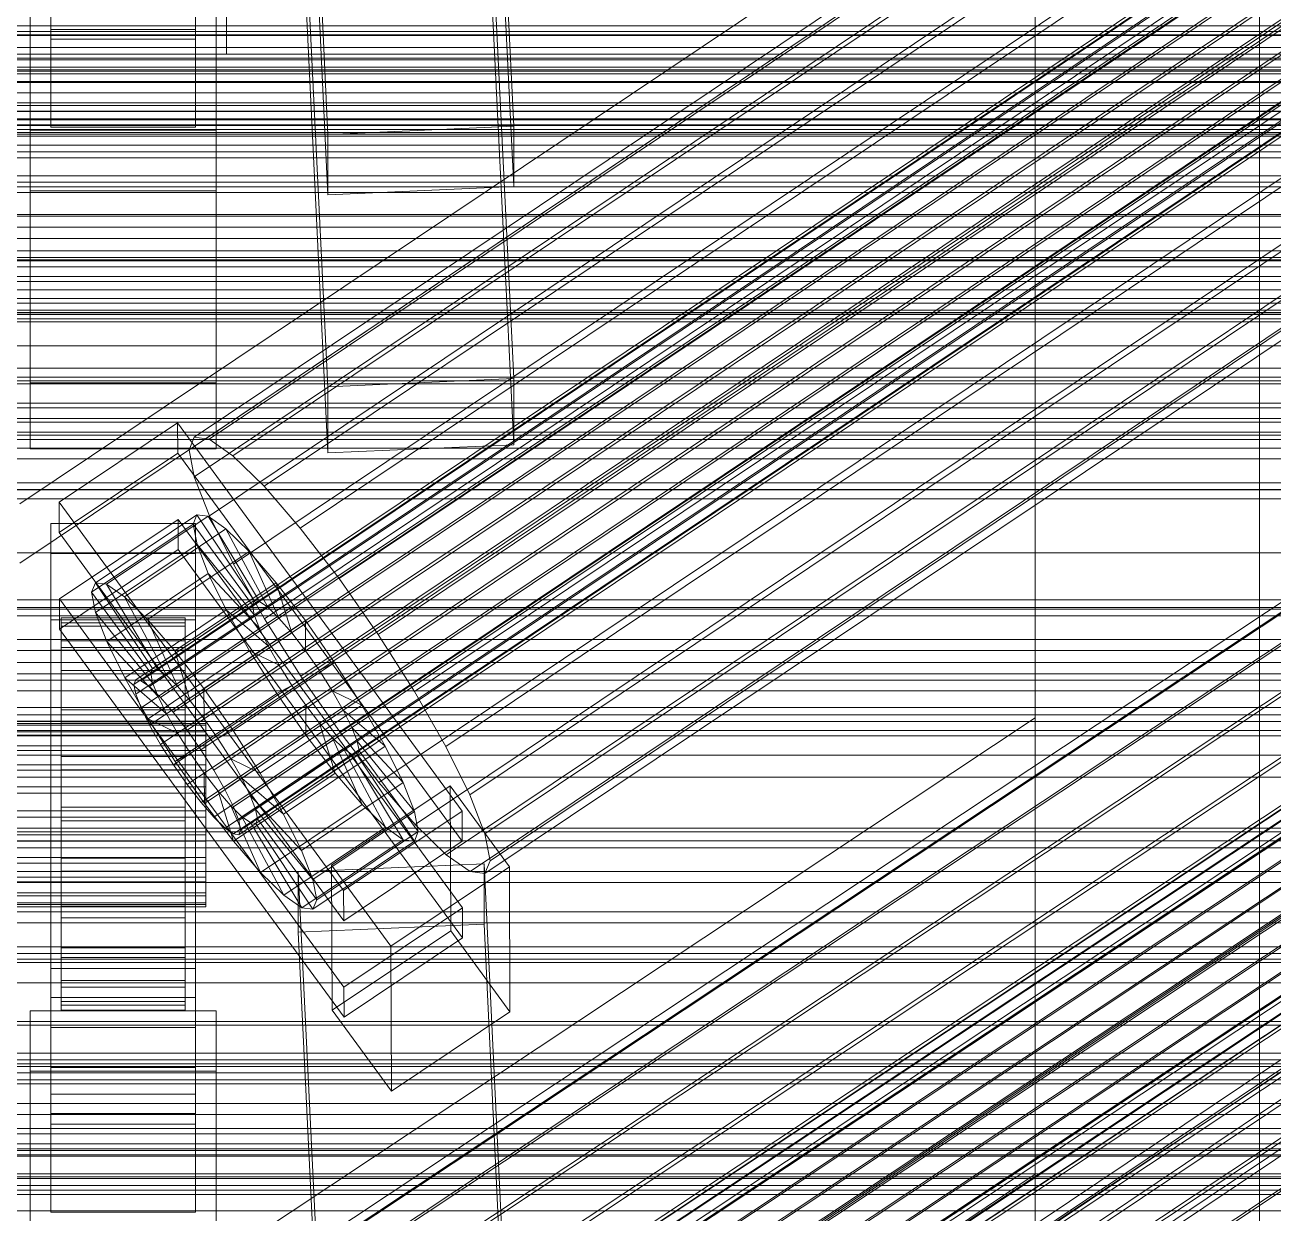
# Model space of a CAD drawing. Header units: millimetres. Extents: x -1970 to 59977, y -50268 to 6837.
# Drawn here: x 130.5 to 251.3, y -33162.2 to -33047.2 of the extents above; entities that cross this region are included whole.
import ezdxf

# ---------------------------------------------------------------- set-up
doc = ezdxf.new("R2010")
doc.units = ezdxf.units.MM
for name, color, linetype, lineweight in [('frontal_adapter-mix', 7, 'Continuous', 0), ('frontal_C01', 7, 'Continuous', 0), ('frontal_C02', 7, 'Continuous', 0), ('frontal_C03', 7, 'Continuous', 0), ('frontal_C03-dry', 7, 'Continuous', 0), ('frontal_mezcladora', 7, 'Continuous', 0), ('frontal_secador', 7, 'Continuous', 0)]:
    doc.layers.add(name, color=color, linetype=linetype, lineweight=lineweight)

msp = doc.modelspace()

# ---------------------------------------------------------------- linework, layer by layer
at = {"layer": 'frontal_adapter-mix'}
for p, q in [((150, -33000), (150, -33050)), ((150, -33050), (-150, -33050))]:
    msp.add_line(p, q, dxfattribs=at)
at = {"layer": 'frontal_C01'}
for p, q in [((250, -35735.764), (250, -32680.37)), ((250, -32685.104), (250, -35740.498)), ((228.298, -33114.26), (228.298, -32923.125)), ((228.298, -32928.813), (228.298, -33119.948)), ((133, -33003.054), (133, -33048.527)), ((147, -33048.527), (147, -33003.054)), ((174.943, -33022.59), (177.811, -33081.409)), ((159.83, -33082.196), (156.962, -33023.377)), ((177.811, -33087.814), (174.943, -33028.994)), ((159.83, -33088.6), (156.962, -33029.781)), ((133, -33047.593), (133, -33032.224)), ((147, -33032.224), (147, -33047.593)), ((131, -33081.801), (131, -33036.707)), ((149, -33036.707), (149, -33081.801)), ((133, -33041.698), (133, -33057.066)), ((147, -33057.066), (147, -33041.698)), ((131, -33088.204), (131, -33043.11)), ((149, -33088.204), (149, -33043.11)), ((133, -33045.325), (133, -33048.527)), ((147, -33048.527), (147, -33045.325)), ((-440, -33048.181), (440, -33048.181)), ((147, -33047.593), (133, -33047.593)), ((133, -33047.593), (133, -33057.066)), ((133, -33048.527), (147, -33048.527)), ((147, -33057.066), (147, -33047.593)), ((-440, -33049.335), (440, -33049.335)), ((-440, -33050.526), (440, -33050.526)), ((-311.15, -33050.386), (311.15, -33050.386)), ((146.872, -33172.901), (331.181, -33050.569)), ((148.32, -33172.908), (332.629, -33050.577)), ((-440, -33051.64), (440, -33051.64)), ((146.383, -33174.334), (330.692, -33052.003)), ((150.629, -33174.355), (334.938, -33052.024)), ((-440, -33052.75), (440, -33052.75)), ((-440, -33053.748), (440, -33053.748)), ((-311.15, -33053.747), (311.15, -33053.747)), ((141.218, -33196.336), (355.017, -33054.432)), ((141.731, -33196.339), (355.53, -33054.434)), ((-440, -33054.701), (440, -33054.701)), ((-440, -33055.517), (440, -33055.517)), ((141.045, -33196.844), (354.844, -33054.94)), ((142.549, -33196.851), (356.348, -33054.947)), ((146.887, -33177.11), (331.197, -33054.779)), ((153.641, -33177.144), (337.95, -33054.813)), ((-440, -33056.248), (440, -33056.248)), ((-440, -33056.825), (440, -33056.825)), ((-311.15, -33056.891), (311.15, -33056.891)), ((141.224, -33197.828), (355.022, -33055.923)), ((143.617, -33197.84), (357.415, -33055.935)), ((-440, -33057.284), (440, -33057.284)), ((-440, -33057.583), (440, -33057.583)), ((-440, -33057.74), (440, -33057.74)), ((133, -33057.066), (147, -33057.066)), ((141.742, -33199.22), (355.541, -33057.316)), ((144.861, -33199.236), (358.659, -33057.331)), ((142.565, -33200.927), (356.363, -33059.022)), ((359.995, -33059.04), (146.196, -33200.945)), ((148.35, -33181.04), (332.659, -33058.709)), ((157.152, -33181.084), (341.461, -33058.753)), ((-311.15, -33060.023), (311.15, -33060.023)), ((143.635, -33202.831), (357.434, -33060.926)), ((147.533, -33202.85), (361.332, -33060.946)), ((450, -33062.374), (-450, -33062.374)), ((-311.15, -33062.841), (311.15, -33062.841)), ((144.881, -33204.802), (358.68, -33062.898)), ((148.779, -33204.822), (362.578, -33062.917)), ((150.672, -33185.856), (334.981, -33063.525)), ((345.231, -33063.576), (160.922, -33185.907)), ((146.218, -33206.708), (360.017, -33064.803)), ((149.85, -33206.726), (363.648, -33064.821)), ((-311.15, -33065.531), (311.15, -33065.531)), ((147.554, -33208.417), (361.352, -33066.512)), ((150.672, -33208.432), (364.471, -33066.528)), ((-311.15, -33067.832), (311.15, -33067.832)), ((148.798, -33209.813), (362.596, -33067.908)), ((149.865, -33210.801), (363.664, -33068.897)), ((151.191, -33209.825), (364.989, -33067.92)), ((151.369, -33210.809), (365.168, -33068.904)), ((153.694, -33191.23), (338.003, -33068.898)), ((164.693, -33191.285), (349.002, -33068.953)), ((-311.15, -33069.896), (311.15, -33069.896)), ((150.683, -33211.314), (364.482, -33069.409)), ((151.196, -33211.316), (364.995, -33069.412)), ((-311.15, -33071.524), (311.15, -33071.524)), ((-311.15, -33072.821), (311.15, -33072.821)), ((-311.15, -33073.663), (311.15, -33073.663)), ((-311.15, -33074.106), (311.15, -33074.106)), ((157.211, -33196.795), (341.52, -33074.463)), ((168.21, -33196.85), (352.519, -33074.518)), ((-450, -33075.181), (450, -33075.181)), ((-425, -33075.923), (425, -33075.923)), ((160.982, -33202.172), (345.291, -33079.841)), ((171.232, -33202.223), (355.541, -33079.892)), ((149, -33081.801), (131, -33081.801)), ((131, -33081.801), (131, -33088.204)), ((149, -33088.204), (149, -33081.801)), ((177.811, -33081.409), (159.83, -33082.196)), ((159.83, -33082.196), (159.83, -33088.6)), ((177.811, -33087.814), (177.811, -33081.409)), ((164.752, -33206.995), (349.061, -33084.664)), ((173.554, -33207.039), (357.863, -33084.708)), ((425, -33087.291), (-425, -33087.291)), ((131, -33088.204), (149, -33088.204)), ((159.83, -33088.6), (177.811, -33087.814)), ((168.263, -33210.935), (352.572, -33088.604)), ((175.016, -33210.969), (359.326, -33088.638)), ((171.275, -33213.724), (355.584, -33091.393)), ((425, -33092.188), (-425, -33092.188)), ((-425, -33103.556), (425, -33103.556)), ((228.298, -33114.26), (130, -33179.504)), ((228.298, -33426.447), (228.298, -33114.26)), ((228.298, -33114.26), (228.298, -33119.948)), ((130, -33185.191), (228.298, -33119.948)), ((228.298, -33119.948), (228.298, -33432.135))]:
    msp.add_line(p, q, dxfattribs=at)
at = {"layer": 'frontal_C02'}
for p, q in [((146.872, -33087.061), (331.181, -32963.577)), ((148.32, -33087.258), (332.629, -32963.774)), ((146.383, -33088.305), (330.692, -32964.821)), ((150.629, -33088.882), (334.938, -32965.398)), ((141.218, -33110.587), (355.017, -32967.346)), ((141.731, -33110.657), (355.53, -32967.415)), ((146.887, -33090.904), (331.197, -32967.42)), ((141.045, -33111.028), (354.844, -32967.786)), ((141.224, -33111.949), (355.022, -32968.707)), ((142.549, -33111.232), (356.348, -32967.991)), ((153.641, -33091.822), (337.95, -32968.338)), ((143.617, -33112.274), (357.415, -32969.033)), ((141.742, -33113.287), (355.541, -32970.046)), ((144.861, -33113.711), (358.659, -32970.47)), ((148.35, -33094.682), (332.659, -32971.198)), ((142.565, -33114.952), (356.363, -32971.711)), ((359.995, -32972.204), (146.196, -33115.446)), ((157.152, -33095.878), (341.461, -32972.394)), ((143.635, -33116.83), (357.434, -32973.589)), ((147.533, -33117.36), (361.332, -32974.118)), ((144.881, -33118.793), (358.68, -32975.551)), ((150.672, -33099.38), (334.981, -32975.896)), ((148.779, -33119.323), (362.578, -32976.081)), ((250, -35767.535), (250, -32976.99)), ((146.218, -33120.707), (360.017, -32977.465)), ((149.85, -33121.2), (363.648, -32977.959)), ((345.231, -32977.29), (160.922, -33100.774)), ((147.554, -33122.441), (361.352, -32979.2)), ((150.672, -33122.865), (364.471, -32979.624)), ((148.798, -33123.879), (362.596, -32980.637)), ((149.865, -33124.92), (363.664, -32981.679)), ((151.191, -33124.204), (364.989, -32980.963)), ((151.369, -33125.125), (365.168, -32981.884)), ((153.694, -33104.68), (338.003, -32981.196)), ((250, -32981.769), (250, -35772.314)), ((150.683, -33125.496), (364.482, -32982.254)), ((151.196, -33125.566), (364.995, -32982.324)), ((164.693, -33106.176), (349.002, -32982.692)), ((157.211, -33110.219), (341.52, -32986.736)), ((168.21, -33111.715), (352.519, -32988.231)), ((160.982, -33115.621), (345.291, -32992.137)), ((171.232, -33117.015), (355.541, -32993.531)), ((164.752, -33120.517), (349.061, -32997.033)), ((174.943, -32997.593), (177.811, -33056.97)), ((159.83, -33057.765), (156.962, -32998.388)), ((173.554, -33121.714), (357.863, -32998.23)), ((168.263, -33124.573), (352.572, -33001.089)), ((175.016, -33125.491), (359.326, -33002.007)), ((177.811, -33062.817), (174.943, -33003.44)), ((159.83, -33063.611), (156.962, -33004.234)), ((171.275, -33127.513), (355.584, -33004.029)), ((175.521, -33128.09), (359.83, -33004.607)), ((173.584, -33129.137), (357.893, -33005.653)), ((175.032, -33129.334), (359.341, -33005.85)), ((131, -33057.366), (131, -33011.844)), ((149, -33011.844), (149, -33057.366)), ((131, -33063.211), (131, -33017.69)), ((149, -33063.211), (149, -33017.69)), ((228.298, -33027.666), (130, -33093.525)), ((228.298, -33158.452), (228.298, -33027.666)), ((130, -33099.266), (228.298, -33033.407)), ((228.298, -33033.407), (228.298, -33164.193)), ((-425, -33051.909), (425, -33051.909)), ((177.811, -33056.97), (159.83, -33057.765)), ((177.811, -33062.817), (177.811, -33056.97)), ((149, -33057.366), (131, -33057.366)), ((131, -33057.366), (131, -33063.211)), ((149, -33063.211), (149, -33057.366)), ((159.83, -33057.765), (159.83, -33063.611)), ((159.83, -33063.611), (177.811, -33062.817)), ((425, -33063.385), (-425, -33063.385)), ((131, -33063.211), (149, -33063.211)), ((425, -33066.756), (-425, -33066.756)), ((-425, -33078.232), (425, -33078.232)), ((133.809, -33093.377), (145.277, -33085.693)), ((145.277, -33085.693), (145.289, -33088.616)), ((145.277, -33085.693), (172.809, -33123.286)), ((146.383, -33088.305), (146.872, -33087.061)), ((146.872, -33087.061), (148.32, -33087.258)), ((146.887, -33090.904), (146.383, -33088.305)), ((148.32, -33087.258), (150.629, -33088.882)), ((145.289, -33088.616), (133.821, -33096.299)), ((172.821, -33126.209), (145.289, -33088.616)), ((150.629, -33088.882), (153.641, -33091.822)), ((148.35, -33094.682), (146.887, -33090.904)), ((153.641, -33091.822), (157.152, -33095.878)), ((133.821, -33096.299), (133.809, -33093.377)), ((161.341, -33130.97), (133.809, -33093.377)), ((146.872, -33217.846), (331.181, -33094.362)), ((133, -33098.346), (133, -33095.423)), ((133, -33095.423), (147, -33095.423)), ((133, -33141.327), (133, -33095.423)), ((133.847, -33102.729), (145.315, -33095.046)), ((136.948, -33102.098), (146.777, -33095.512)), ((137.313, -33101.168), (147.143, -33094.582)), ((138.396, -33101.315), (148.226, -33094.729)), ((145.315, -33095.046), (145.327, -33097.968)), ((145.315, -33095.046), (172.847, -33132.639)), ((146.383, -33219.09), (330.692, -33095.606)), ((147.143, -33094.582), (146.777, -33095.512)), ((146.777, -33095.512), (152.513, -33103.344)), ((146.777, -33095.512), (147.155, -33097.457)), ((147, -33095.423), (147, -33098.346)), ((147, -33095.423), (147, -33141.327)), ((148.226, -33094.729), (147.143, -33094.582)), ((147.143, -33094.582), (152.686, -33102.904)), ((149.953, -33095.944), (148.226, -33094.729)), ((148.226, -33094.729), (153.199, -33102.973)), ((148.32, -33218.043), (332.629, -33094.559)), ((150.672, -33099.38), (148.35, -33094.682)), ((133.821, -33096.299), (161.353, -33133.892)), ((140.123, -33102.53), (149.953, -33095.944)), ((152.207, -33098.143), (149.953, -33095.944)), ((149.953, -33095.944), (154.017, -33103.549)), ((150.629, -33219.667), (334.938, -33096.183)), ((157.152, -33095.878), (160.922, -33100.774)), ((145.327, -33097.968), (133.859, -33105.652)), ((137.325, -33104.042), (147.155, -33097.457)), ((172.859, -33135.561), (145.327, -33097.968)), ((147.155, -33097.457), (152.692, -33104.265)), ((147.155, -33097.457), (148.249, -33100.282)), ((147, -33098.346), (133, -33098.346)), ((133, -33098.346), (133, -33144.25)), ((142.377, -33104.729), (152.207, -33098.143)), ((146.887, -33221.689), (331.197, -33098.205)), ((147, -33144.25), (147, -33098.346)), ((154.833, -33101.178), (152.207, -33098.143)), ((152.207, -33098.143), (155.085, -33104.591)), ((153.641, -33222.607), (337.95, -33099.123)), ((138.419, -33106.868), (148.249, -33100.282)), ((148.249, -33100.282), (153.21, -33105.604)), ((148.249, -33100.282), (149.985, -33103.797)), ((153.694, -33104.68), (150.672, -33099.38)), ((136.948, -33102.098), (137.313, -33101.168)), ((142.856, -33109.489), (137.313, -33101.168)), ((137.313, -33101.168), (138.396, -33101.315)), ((143.369, -33109.559), (138.396, -33101.315)), ((138.396, -33101.315), (140.123, -33102.53)), ((145.003, -33107.763), (154.833, -33101.178)), ((157.653, -33104.84), (154.833, -33101.178)), ((154.833, -33101.178), (156.329, -33106.028)), ((160.922, -33100.774), (164.693, -33106.176)), ((133.859, -33105.652), (133.847, -33102.729)), ((161.379, -33140.322), (133.847, -33102.729)), ((142.683, -33109.93), (136.948, -33102.098)), ((137.325, -33104.042), (136.948, -33102.098)), ((144.188, -33110.135), (140.123, -33102.53)), ((140.123, -33102.53), (142.377, -33104.729)), ((152.686, -33102.904), (142.856, -33109.489)), ((148.35, -33225.467), (332.659, -33101.983)), ((152.513, -33103.344), (152.686, -33102.904)), ((152.686, -33102.904), (153.199, -33102.973)), ((142.862, -33110.851), (137.325, -33104.042)), ((138.419, -33106.868), (137.325, -33104.042)), ((140.156, -33110.383), (149.985, -33103.797)), ((152.513, -33103.344), (142.683, -33109.93)), ((153.199, -33102.973), (143.369, -33109.559)), ((154.017, -33103.549), (144.188, -33110.135)), ((149.985, -33103.797), (154.033, -33107.269)), ((149.985, -33103.797), (152.246, -33107.762)), ((152.692, -33104.265), (152.513, -33103.344)), ((153.199, -33102.973), (154.017, -33103.549)), ((154.017, -33103.549), (155.085, -33104.591)), ((133, -33107.698), (133, -33104.776)), ((133, -33104.776), (147, -33104.776)), ((133, -33150.68), (133, -33104.776)), ((134, -33114.562), (134, -33104.568)), ((134, -33104.568), (134, -33105.044)), ((134, -33104.568), (146, -33104.568)), ((134, -33105.386), (134, -33104.568)), ((134, -33114.787), (134, -33105.044)), ((134, -33105.044), (134, -33106.782)), ((134, -33105.044), (146, -33105.044)), ((145.255, -33111.176), (142.377, -33104.729)), ((142.377, -33104.729), (145.003, -33107.763)), ((152.692, -33104.265), (142.862, -33110.851)), ((155.085, -33104.591), (145.255, -33111.176)), ((146, -33105.044), (146, -33104.568)), ((146, -33104.568), (146, -33114.562)), ((146, -33104.568), (146, -33105.386)), ((146, -33106.782), (146, -33105.044)), ((146, -33105.044), (146, -33114.787)), ((147, -33104.776), (147, -33107.698)), ((147, -33104.776), (147, -33150.68)), ((157.653, -33104.84), (147.823, -33111.426)), ((153.21, -33105.604), (152.692, -33104.265)), ((157.211, -33110.219), (153.694, -33104.68)), ((155.085, -33104.591), (156.329, -33106.028)), ((157.665, -33107.762), (157.653, -33104.84)), ((160.474, -33108.88), (157.653, -33104.84)), ((133.859, -33105.652), (161.391, -33143.245)), ((134, -33114.95), (134, -33105.386)), ((134, -33105.386), (146, -33105.386)), ((134, -33107.443), (134, -33105.386)), ((153.21, -33105.604), (143.38, -33112.19)), ((146, -33105.386), (146, -33114.95)), ((146, -33105.386), (146, -33107.443)), ((156.329, -33106.028), (146.499, -33112.614)), ((154.033, -33107.269), (153.21, -33105.604)), ((156.329, -33106.028), (157.665, -33107.762)), ((164.693, -33106.176), (168.21, -33111.715)), ((147, -33107.698), (133, -33107.698)), ((133, -33107.698), (133, -33153.603)), ((134, -33115.611), (134, -33106.782)), ((134, -33106.782), (134, -33109.662)), ((134, -33106.782), (146, -33106.782)), ((134, -33115.924), (134, -33107.443)), ((134, -33107.443), (146, -33107.443)), ((134, -33110.597), (134, -33107.443)), ((143.38, -33112.19), (138.419, -33106.868)), ((140.156, -33110.383), (138.419, -33106.868)), ((154.033, -33107.269), (144.203, -33113.854)), ((146, -33109.662), (146, -33106.782)), ((146, -33106.782), (146, -33115.611)), ((146, -33107.443), (146, -33115.924)), ((146, -33107.443), (146, -33110.597)), ((147, -33153.603), (147, -33107.698)), ((155.103, -33109.146), (154.033, -33107.269)), ((142.416, -33114.347), (152.246, -33107.762)), ((146.499, -33112.614), (145.003, -33107.763)), ((145.003, -33107.763), (147.823, -33111.426)), ((147.835, -33114.348), (157.665, -33107.762)), ((150.644, -33115.466), (160.474, -33108.88)), ((152.246, -33107.762), (155.103, -33109.146)), ((152.246, -33107.762), (154.877, -33111.905)), ((157.665, -33107.762), (159.001, -33109.676)), ((160.474, -33108.88), (159.001, -33109.676)), ((163.105, -33113.024), (160.474, -33108.88)), ((134, -33116.975), (134, -33109.662)), ((134, -33109.662), (134, -33113.49)), ((134, -33109.662), (146, -33109.662)), ((142.856, -33109.489), (142.683, -33109.93)), ((142.683, -33109.93), (142.862, -33110.851)), ((143.369, -33109.559), (142.856, -33109.489)), ((144.188, -33110.135), (143.369, -33109.559)), ((145.255, -33111.176), (144.188, -33110.135)), ((155.103, -33109.146), (145.274, -33115.732)), ((146, -33113.49), (146, -33109.662)), ((146, -33109.662), (146, -33116.975)), ((159.001, -33109.676), (149.171, -33116.262)), ((156.35, -33111.109), (155.103, -33109.146)), ((159.001, -33109.676), (160.247, -33111.639)), ((134, -33117.418), (134, -33110.597)), ((134, -33110.597), (146, -33110.597)), ((134, -33114.635), (134, -33110.597)), ((144.203, -33113.854), (140.156, -33110.383)), ((142.416, -33114.347), (140.156, -33110.383)), ((141.045, -33111.028), (141.218, -33110.587)), ((141.224, -33111.949), (141.045, -33111.028)), ((141.218, -33110.587), (141.731, -33110.657)), ((141.731, -33110.657), (142.549, -33111.232)), ((142.549, -33111.232), (143.617, -33112.274)), ((142.862, -33110.851), (143.38, -33112.19)), ((146.499, -33112.614), (145.255, -33111.176)), ((146, -33110.597), (146, -33117.418)), ((146, -33110.597), (146, -33114.635)), ((156.35, -33111.109), (146.52, -33117.695)), ((154.877, -33111.905), (156.35, -33111.109)), ((157.686, -33113.023), (156.35, -33111.109)), ((160.982, -33115.621), (157.211, -33110.219)), ((141.742, -33113.287), (141.224, -33111.949)), ((143.38, -33112.19), (144.203, -33113.854)), ((143.617, -33112.274), (144.861, -33113.711)), ((145.047, -33118.491), (154.877, -33111.905)), ((147.823, -33111.426), (147.835, -33114.348)), ((147.823, -33111.426), (150.644, -33115.466)), ((160.247, -33111.639), (150.417, -33118.225)), ((154.877, -33111.905), (157.698, -33115.946)), ((163.105, -33113.024), (160.247, -33111.639)), ((160.247, -33111.639), (161.318, -33113.517)), ((168.21, -33111.715), (171.232, -33117.015)), ((-450, -33113.242), (450, -33113.242)), ((134, -33118.788), (134, -33113.49)), ((134, -33113.49), (134, -33118.004)), ((134, -33113.49), (146, -33113.49)), ((142.565, -33114.952), (141.742, -33113.287)), ((144.861, -33113.711), (146.196, -33115.446)), ((146, -33118.004), (146, -33113.49)), ((146, -33113.49), (146, -33118.788)), ((147.835, -33114.348), (146.499, -33112.614)), ((157.686, -33113.023), (147.856, -33119.609)), ((161.318, -33113.517), (151.488, -33120.103)), ((153.275, -33119.61), (163.105, -33113.024)), ((157.698, -33115.946), (157.686, -33113.023)), ((159.022, -33114.758), (157.686, -33113.023)), ((165.365, -33116.988), (161.318, -33113.517)), ((161.318, -33113.517), (162.14, -33115.182)), ((165.365, -33116.988), (163.105, -33113.024)), ((-148, -33114.562), (148, -33114.562)), ((-148, -33114.787), (148, -33114.787)), ((-148, -33114.95), (148, -33114.95)), ((134, -33114.787), (134, -33114.562)), ((146, -33114.562), (134, -33114.562)), ((134, -33114.562), (134, -33114.95)), ((134, -33119.33), (134, -33114.635)), ((134, -33114.635), (146, -33114.635)), ((134, -33119.28), (134, -33114.635)), ((134, -33115.611), (134, -33114.787)), ((146, -33114.787), (134, -33114.787)), ((146, -33114.95), (134, -33114.95)), ((134, -33114.95), (134, -33115.924)), ((145.274, -33115.732), (142.416, -33114.347)), ((145.047, -33118.491), (142.416, -33114.347)), ((143.635, -33116.83), (142.565, -33114.952)), ((144.203, -33113.854), (145.274, -33115.732)), ((146, -33114.562), (146, -33114.787)), ((146, -33114.95), (146, -33114.562)), ((146, -33114.635), (146, -33119.33)), ((146, -33114.635), (146, -33119.28)), ((146, -33114.787), (146, -33115.611)), ((146, -33115.924), (146, -33114.95)), ((149.171, -33116.262), (147.835, -33114.348)), ((148, -33114.787), (148, -33114.562)), ((148, -33114.562), (148, -33114.95)), ((148, -33115.611), (148, -33114.787)), ((148, -33114.95), (148, -33115.924)), ((159.022, -33114.758), (149.192, -33121.344)), ((160.518, -33119.608), (159.022, -33114.758)), ((160.266, -33116.195), (159.022, -33114.758)), ((-148, -33115.611), (148, -33115.611)), ((-148, -33115.924), (148, -33115.924)), ((134, -33116.975), (134, -33115.611)), ((146, -33115.611), (134, -33115.611)), ((146, -33115.924), (134, -33115.924)), ((134, -33115.924), (134, -33117.418)), ((145.274, -33115.732), (146.52, -33117.695)), ((146, -33115.611), (146, -33116.975)), ((146, -33117.418), (146, -33115.924)), ((146.196, -33115.446), (147.533, -33117.36)), ((147.868, -33122.532), (157.698, -33115.946)), ((148, -33116.975), (148, -33115.611)), ((148, -33115.924), (148, -33117.418)), ((149.171, -33116.262), (150.644, -33115.466)), ((160.266, -33116.195), (150.436, -33122.781)), ((150.644, -33115.466), (153.275, -33119.61)), ((162.14, -33115.182), (152.311, -33121.768)), ((157.698, -33115.946), (160.518, -33119.608)), ((163.144, -33122.642), (160.266, -33116.195)), ((161.333, -33117.237), (160.266, -33116.195)), ((164.752, -33120.517), (160.982, -33115.621)), ((167.102, -33120.503), (162.14, -33115.182)), ((162.14, -33115.182), (162.659, -33116.521)), ((-148, -33116.975), (148, -33116.975)), ((134, -33118.788), (134, -33116.975)), ((146, -33116.975), (134, -33116.975)), ((144.881, -33118.793), (143.635, -33116.83)), ((146, -33116.975), (146, -33118.788)), ((147.533, -33117.36), (148.779, -33119.323)), ((148, -33118.788), (148, -33116.975)), ((150.417, -33118.225), (149.171, -33116.262)), ((161.333, -33117.237), (151.503, -33123.823)), ((162.659, -33116.521), (152.829, -33123.106)), ((155.535, -33123.574), (165.365, -33116.988)), ((165.397, -33124.842), (161.333, -33117.237)), ((162.151, -33117.812), (161.333, -33117.237)), ((168.196, -33123.329), (162.659, -33116.521)), ((162.659, -33116.521), (162.837, -33117.442)), ((167.102, -33120.503), (165.365, -33116.988)), ((171.232, -33117.015), (173.554, -33121.714)), ((-148, -33117.418), (148, -33117.418)), ((146, -33117.418), (134, -33117.418)), ((134, -33117.418), (134, -33119.33)), ((134, -33118.004), (134, -33120.926)), ((146, -33118.004), (134, -33118.004)), ((134, -33118.004), (134, -33122.896)), ((146.52, -33117.695), (145.047, -33118.491)), ((147.868, -33122.532), (145.047, -33118.491)), ((146, -33119.33), (146, -33117.418)), ((146, -33120.926), (146, -33118.004)), ((146, -33122.896), (146, -33118.004)), ((146.52, -33117.695), (147.856, -33119.609)), ((148, -33117.418), (148, -33119.33)), ((151.488, -33120.103), (150.417, -33118.225)), ((150.417, -33118.225), (153.275, -33119.61)), ((162.151, -33117.812), (152.321, -33124.398)), ((162.664, -33117.882), (152.835, -33124.468)), ((162.837, -33117.442), (153.008, -33124.027)), ((167.125, -33126.056), (162.151, -33117.812)), ((162.664, -33117.882), (162.151, -33117.812)), ((162.837, -33117.442), (162.664, -33117.882)), ((168.208, -33126.204), (162.664, -33117.882)), ((168.573, -33125.273), (162.837, -33117.442)), ((-148, -33118.788), (148, -33118.788)), ((-148, -33119.33), (148, -33119.33)), ((134, -33120.926), (134, -33118.788)), ((146, -33118.788), (134, -33118.788)), ((134, -33121.531), (134, -33119.28)), ((134, -33119.28), (146, -33119.28)), ((134, -33124.218), (134, -33119.28)), ((146, -33119.33), (134, -33119.33)), ((134, -33119.33), (134, -33121.531)), ((146.218, -33120.707), (144.881, -33118.793)), ((146, -33118.788), (146, -33120.926)), ((146, -33119.28), (146, -33121.531)), ((146, -33119.28), (146, -33124.218)), ((146, -33121.531), (146, -33119.33)), ((147.856, -33119.609), (147.868, -33122.532)), ((147.856, -33119.609), (149.192, -33121.344)), ((148, -33120.926), (148, -33118.788)), ((148, -33119.33), (148, -33121.531)), ((148.779, -33119.323), (149.85, -33121.2)), ((150.688, -33126.194), (160.518, -33119.608)), ((153.275, -33119.61), (155.535, -33123.574)), ((160.518, -33119.608), (163.144, -33122.642)), ((148, -33120.926), (-148, -33120.926)), ((134, -33120.926), (146, -33120.926)), ((134, -33123.243), (134, -33120.926)), ((146, -33120.926), (146, -33123.243)), ((147.554, -33122.441), (146.218, -33120.707)), ((148, -33123.243), (148, -33120.926)), ((152.311, -33121.768), (151.488, -33120.103)), ((151.488, -33120.103), (155.535, -33123.574)), ((157.272, -33127.089), (167.102, -33120.503)), ((160.19, -33128.526), (171.658, -33120.843)), ((168.263, -33124.573), (164.752, -33120.517)), ((168.196, -33123.329), (167.102, -33120.503)), ((171.658, -33120.843), (171.715, -33134.872)), ((171.658, -33120.843), (177.394, -33128.675)), ((-148, -33121.531), (148, -33121.531)), ((146, -33121.531), (134, -33121.531)), ((134, -33121.531), (134, -33123.87)), ((146, -33123.87), (146, -33121.531)), ((148, -33121.531), (148, -33123.87)), ((149.192, -33121.344), (150.688, -33126.194)), ((149.192, -33121.344), (150.436, -33122.781)), ((149.85, -33121.2), (150.672, -33122.865)), ((152.829, -33123.106), (152.311, -33121.768)), ((152.311, -33121.768), (157.272, -33127.089)), ((173.554, -33121.714), (175.016, -33125.491)), ((-148, -33123.243), (148, -33123.243)), ((134, -33123.243), (134, -33122.896)), ((134, -33122.896), (134, -33127.833)), ((134, -33122.896), (146, -33122.896)), ((134, -33125.582), (134, -33123.243)), ((146, -33123.243), (134, -33123.243)), ((146, -33127.833), (146, -33122.896)), ((146, -33122.896), (146, -33123.243)), ((146, -33123.243), (146, -33125.582)), ((148.798, -33123.879), (147.554, -33122.441)), ((150.688, -33126.194), (147.868, -33122.532)), ((148, -33125.582), (148, -33123.243)), ((150.436, -33122.781), (153.314, -33129.228)), ((150.436, -33122.781), (151.503, -33123.823)), ((150.672, -33122.865), (151.191, -33124.204)), ((153.008, -33124.027), (152.829, -33123.106)), ((152.829, -33123.106), (158.366, -33129.915)), ((153.314, -33129.228), (163.144, -33122.642)), ((158.366, -33129.915), (168.196, -33123.329)), ((172.809, -33123.286), (161.341, -33130.97)), ((163.144, -33122.642), (165.397, -33124.842)), ((168.573, -33125.273), (168.196, -33123.329)), ((172.821, -33126.209), (172.809, -33123.286)), ((-148, -33123.87), (148, -33123.87)), ((134, -33123.87), (134, -33124.218)), ((146, -33123.87), (134, -33123.87)), ((134, -33123.87), (134, -33126.187)), ((134, -33124.218), (146, -33124.218)), ((134, -33129.11), (134, -33124.218)), ((146, -33124.218), (146, -33123.87)), ((146, -33126.187), (146, -33123.87)), ((146, -33124.218), (146, -33129.11)), ((148, -33123.87), (148, -33126.187)), ((149.865, -33124.92), (148.798, -33123.879)), ((151.191, -33124.204), (151.369, -33125.125)), ((151.503, -33123.823), (155.567, -33131.427)), ((151.503, -33123.823), (152.321, -33124.398)), ((152.321, -33124.398), (157.295, -33132.642)), ((152.321, -33124.398), (152.835, -33124.468)), ((152.835, -33124.468), (153.008, -33124.027)), ((152.835, -33124.468), (158.378, -33132.789)), ((153.008, -33124.027), (158.743, -33131.859)), ((155.535, -33123.574), (157.272, -33127.089)), ((171.275, -33127.513), (168.263, -33124.573)), ((450, -33124.933), (-450, -33124.933)), ((-148, -33125.582), (148, -33125.582)), ((134, -33127.783), (134, -33125.582)), ((134, -33125.582), (134, -33127.833)), ((146, -33125.582), (134, -33125.582)), ((146, -33127.833), (146, -33125.582)), ((146, -33125.582), (146, -33127.783)), ((148, -33127.783), (148, -33125.582)), ((150.683, -33125.496), (149.865, -33124.92)), ((151.196, -33125.566), (150.683, -33125.496)), ((151.369, -33125.125), (151.196, -33125.566)), ((155.567, -33131.427), (165.397, -33124.842)), ((158.743, -33131.859), (168.573, -33125.273)), ((165.397, -33124.842), (167.125, -33126.056)), ((168.208, -33126.204), (168.573, -33125.273)), ((175.016, -33125.491), (175.521, -33128.09)), ((-148, -33126.187), (148, -33126.187)), ((134, -33126.187), (134, -33129.11)), ((146, -33126.187), (134, -33126.187)), ((134, -33126.187), (134, -33128.325)), ((146, -33129.11), (146, -33126.187)), ((146, -33128.325), (146, -33126.187)), ((148, -33126.187), (148, -33128.325)), ((153.314, -33129.228), (150.688, -33126.194)), ((157.295, -33132.642), (167.125, -33126.056)), ((158.378, -33132.789), (168.208, -33126.204)), ((161.353, -33133.892), (172.821, -33126.209)), ((167.125, -33126.056), (168.208, -33126.204)), ((-148, -33127.783), (148, -33127.783)), ((134, -33129.695), (134, -33127.783)), ((134, -33127.783), (134, -33132.478)), ((146, -33127.783), (134, -33127.783)), ((134, -33127.833), (134, -33132.478)), ((134, -33127.833), (146, -33127.833)), ((146, -33132.478), (146, -33127.783)), ((146, -33127.783), (146, -33129.695)), ((146, -33132.478), (146, -33127.833)), ((148, -33129.695), (148, -33127.783)), ((157.272, -33127.089), (158.366, -33129.915)), ((173.584, -33129.137), (171.275, -33127.513)), ((175.521, -33128.09), (175.032, -33129.334)), ((-148, -33128.325), (148, -33128.325)), ((134, -33128.325), (134, -33133.623)), ((146, -33128.325), (134, -33128.325)), ((134, -33128.325), (134, -33130.138)), ((134, -33129.11), (146, -33129.11)), ((134, -33133.623), (134, -33129.11)), ((146, -33133.623), (146, -33128.325)), ((146, -33130.138), (146, -33128.325)), ((146, -33129.11), (146, -33133.623)), ((148, -33128.325), (148, -33130.138)), ((155.567, -33131.427), (153.314, -33129.228)), ((156.962, -33129.173), (174.943, -33128.379)), ((156.962, -33135.019), (156.962, -33129.173)), ((159.83, -33188.55), (156.962, -33129.173)), ((160.247, -33142.555), (160.19, -33128.526)), ((165.926, -33136.358), (160.19, -33128.526)), ((177.394, -33128.675), (165.926, -33136.358)), ((175.032, -33129.334), (173.584, -33129.137)), ((174.943, -33128.379), (174.943, -33134.225)), ((174.943, -33128.379), (177.811, -33187.756)), ((177.451, -33142.704), (177.394, -33128.675)), ((-148, -33129.695), (148, -33129.695)), ((-148, -33130.138), (148, -33130.138)), ((134, -33131.19), (134, -33129.695)), ((134, -33129.695), (134, -33136.516)), ((146, -33129.695), (134, -33129.695)), ((134, -33130.138), (134, -33137.451)), ((146, -33130.138), (134, -33130.138)), ((134, -33130.138), (134, -33131.503)), ((146, -33136.516), (146, -33129.695)), ((146, -33129.695), (146, -33131.19)), ((146, -33137.451), (146, -33130.138)), ((146, -33131.503), (146, -33130.138)), ((148, -33131.19), (148, -33129.695)), ((148, -33130.138), (148, -33131.503)), ((158.366, -33129.915), (158.743, -33131.859)), ((-148, -33131.19), (148, -33131.19)), ((-148, -33131.503), (148, -33131.503)), ((134, -33132.164), (134, -33131.19)), ((134, -33131.19), (134, -33139.671)), ((146, -33131.19), (134, -33131.19)), ((134, -33131.503), (134, -33140.332)), ((146, -33131.503), (134, -33131.503)), ((134, -33131.503), (134, -33132.326)), ((146, -33139.671), (146, -33131.19)), ((146, -33131.19), (146, -33132.164)), ((146, -33140.332), (146, -33131.503)), ((146, -33132.326), (146, -33131.503)), ((148, -33132.164), (148, -33131.19)), ((148, -33131.503), (148, -33132.326)), ((157.295, -33132.642), (155.567, -33131.427)), ((158.743, -33131.859), (158.378, -33132.789)), ((161.341, -33130.97), (161.353, -33133.892)), ((-148, -33132.164), (148, -33132.164)), ((-148, -33132.326), (148, -33132.326)), ((-148, -33132.551), (148, -33132.551)), ((134, -33132.551), (134, -33132.164)), ((134, -33132.164), (134, -33141.727)), ((146, -33132.164), (134, -33132.164)), ((134, -33132.326), (134, -33142.069)), ((146, -33132.326), (134, -33132.326)), ((134, -33132.326), (134, -33132.551)), ((134, -33132.478), (134, -33136.516)), ((134, -33132.478), (146, -33132.478)), ((134, -33132.551), (134, -33142.545)), ((146, -33132.551), (134, -33132.551)), ((146, -33141.727), (146, -33132.164)), ((146, -33132.164), (146, -33132.551)), ((146, -33142.069), (146, -33132.326)), ((146, -33132.551), (146, -33132.326)), ((146, -33136.516), (146, -33132.478)), ((146, -33142.545), (146, -33132.551)), ((148, -33132.551), (148, -33132.164)), ((148, -33132.326), (148, -33132.551)), ((158.378, -33132.789), (157.295, -33132.642)), ((172.847, -33132.639), (161.379, -33140.322)), ((172.859, -33135.561), (172.847, -33132.639)), ((134, -33133.623), (146, -33133.623)), ((134, -33137.451), (134, -33133.623)), ((146, -33133.623), (146, -33137.451)), ((174.943, -33134.225), (156.962, -33135.019)), ((177.811, -33193.602), (174.943, -33134.225)), ((159.83, -33194.396), (156.962, -33135.019)), ((171.715, -33134.872), (160.247, -33142.555)), ((177.451, -33142.704), (171.715, -33134.872)), ((134, -33136.516), (134, -33139.671)), ((134, -33136.516), (146, -33136.516)), ((146, -33139.671), (146, -33136.516)), ((161.391, -33143.245), (172.859, -33135.561)), ((165.926, -33136.358), (165.983, -33150.387)), ((134, -33137.451), (146, -33137.451)), ((134, -33140.332), (134, -33137.451)), ((146, -33137.451), (146, -33140.332)), ((133, -33152.567), (133, -33138.538)), ((133, -33138.538), (147, -33138.538)), ((133, -33148.101), (133, -33138.538)), ((147, -33138.538), (147, -33152.567)), ((147, -33138.538), (147, -33148.101)), ((134, -33139.671), (134, -33141.727)), ((134, -33139.671), (146, -33139.671)), ((134, -33140.332), (146, -33140.332)), ((134, -33142.069), (134, -33140.332)), ((146, -33141.727), (146, -33139.671)), ((146, -33140.332), (146, -33142.069)), ((161.379, -33140.322), (161.391, -33143.245)), ((147, -33141.327), (133, -33141.327)), ((133, -33141.327), (133, -33144.25)), ((147, -33144.25), (147, -33141.327)), ((131, -33148.475), (131, -33142.63)), ((131, -33142.63), (149, -33142.63)), ((131, -33188.151), (131, -33142.63)), ((134, -33141.727), (134, -33142.545)), ((134, -33141.727), (146, -33141.727)), ((134, -33142.069), (146, -33142.069)), ((134, -33142.545), (134, -33142.069)), ((134, -33142.545), (146, -33142.545)), ((146, -33142.545), (146, -33141.727)), ((146, -33142.069), (146, -33142.545)), ((149, -33142.63), (149, -33148.475)), ((149, -33142.63), (149, -33188.151)), ((160.247, -33142.555), (165.983, -33150.387)), ((165.983, -33150.387), (177.451, -33142.704)), ((133, -33144.25), (147, -33144.25)), ((450, -33146.714), (-450, -33146.714)), ((149, -33148.475), (131, -33148.475)), ((131, -33193.997), (131, -33148.475)), ((147, -33148.101), (133, -33148.101)), ((133, -33148.101), (133, -33162.13)), ((147, -33162.13), (147, -33148.101)), ((149, -33193.997), (149, -33148.475)), ((147, -33150.68), (133, -33150.68)), ((133, -33150.68), (133, -33153.603)), ((147, -33153.603), (147, -33150.68)), ((147, -33152.567), (133, -33152.567)), ((133, -33152.567), (133, -33162.13)), ((133, -33153.603), (147, -33153.603)), ((147, -33162.13), (147, -33152.567)), ((-450, -33158.405), (450, -33158.405)), ((228.298, -33158.452), (130, -33224.31)), ((228.298, -33332.832), (228.298, -33158.452)), ((228.298, -33158.452), (228.298, -33164.193)), ((133, -33162.13), (147, -33162.13))]:
    msp.add_line(p, q, dxfattribs=at)
at = {"layer": 'frontal_C03'}
for p, q in [((1250, -33047.235), (-1250, -33047.235)), ((-1250, -33047.784), (1250, -33047.784)), ((1250, -33048.117), (-1250, -33048.117)), ((-1250, -33051.504), (1250, -33051.504)), ((-1250, -33052.633), (1250, -33052.633)), ((-1250, -33054.971), (1250, -33054.971)), ((-1250, -33055.555), (1250, -33055.555)), ((-1250, -33056.353), (1250, -33056.353)), ((1250, -33057.923), (-1250, -33057.923)), ((1250, -33058.804), (-1250, -33058.804)), ((1250, -33059.458), (-1250, -33059.458)), ((1250, -33061.765), (-1250, -33061.765)), ((-1250, -33062.823), (1250, -33062.823)), ((1250, -33065.675), (-1250, -33065.675)), ((1250, -33066.732), (-1250, -33066.732)), ((1250, -33069.039), (-1250, -33069.039)), ((1250, -33069.693), (-1250, -33069.693)), ((1250, -33070.574), (-1250, -33070.574)), ((-1500, -33074.787), (1500, -33074.787)), ((-1500, -33075.187), (1500, -33075.187)), ((1250, -33080.381), (-1250, -33080.381)), ((1250, -33081.262), (-1250, -33081.262)), ((1250, -33081.915), (-1250, -33081.915)), ((1500, -33083.77), (-1500, -33083.77)), ((1250, -33084.223), (-1250, -33084.223)), ((-1250, -33085.28), (1250, -33085.28)), ((1500, -33086.595), (-1500, -33086.595)), ((1500, -33086.88), (-1500, -33086.88)), ((1250, -33088.132), (-1250, -33088.132)), ((1250, -33089.19), (-1250, -33089.19)), ((1250, -33091.497), (-1250, -33091.497)), ((1250, -33092.151), (-1250, -33092.151)), ((1250, -33093.032), (-1250, -33093.032)), ((-1500, -33098.289), (1500, -33098.289)), ((1250, -33102.838), (-1250, -33102.838)), ((1250, -33103.72), (-1250, -33103.72)), ((1250, -33104.373), (-1250, -33104.373)), ((1250, -33106.68), (-1250, -33106.68)), ((-1250, -33107.738), (1250, -33107.738)), ((1500, -33108.893), (-1500, -33108.893)), ((1250, -33110.59), (-1250, -33110.59)), ((1250, -33111.647), (-1250, -33111.647)), ((1250, -33113.955), (-1250, -33113.955)), ((1250, -33114.608), (-1250, -33114.608)), ((1250, -33115.49), (-1250, -33115.49)), ((-1500, -33117.876), (1500, -33117.876)), ((1250, -33125.296), (-1250, -33125.296)), ((1250, -33126.177), (-1250, -33126.177)), ((1250, -33126.831), (-1250, -33126.831)), ((1250, -33129.138), (-1250, -33129.138)), ((-1250, -33130.195), (1250, -33130.195)), ((1250, -33133.048), (-1250, -33133.048)), ((1250, -33134.105), (-1250, -33134.105)), ((1250, -33136.412), (-1250, -33136.412)), ((1250, -33137.066), (-1250, -33137.066)), ((1250, -33137.947), (-1250, -33137.947)), ((1250, -33147.754), (-1250, -33147.754)), ((1250, -33148.635), (-1250, -33148.635)), ((1250, -33149.288), (-1250, -33149.288)), ((1250, -33151.596), (-1250, -33151.596)), ((-1250, -33152.653), (1250, -33152.653)), ((1250, -33155.505), (-1250, -33155.505)), ((1250, -33156.563), (-1250, -33156.563)), ((1250, -33158.87), (-1250, -33158.87)), ((1250, -33159.523), (-1250, -33159.523)), ((1250, -33160.405), (-1250, -33160.405))]:
    msp.add_line(p, q, dxfattribs=at)
at = {"layer": 'frontal_C03-dry'}
for p, q in [((1250, -33047.25), (-1250, -33047.25)), ((1250, -33051.25), (-1250, -33051.25)), ((-1250, -33075.625), (1250, -33075.625)), ((1250, -33081.625), (-1250, -33081.625)), ((1250, -33085.625), (-1250, -33085.625)), ((-1250, -33110), (1250, -33110)), ((1250, -33116), (-1250, -33116)), ((1250, -33120), (-1250, -33120))]:
    msp.add_line(p, q, dxfattribs=at)
at = {"layer": 'frontal_mezcladora'}
for p, q in [((575, -33050), (-575, -33050)), ((-275, -33050), (275, -33050)), ((-575, -33070), (575, -33070))]:
    msp.add_line(p, q, dxfattribs=at)
at = {"layer": 'frontal_secador'}
for p, q in [((-1265, -33072), (1265, -33072)), ((-1400, -33075), (1400, -33075)), ((-1265, -33075), (1265, -33075)), ((1250, -33137.611), (-1250, -33137.611)), ((1250, -33139.918), (-1250, -33139.918)), ((-1250, -33143.65), (1250, -33143.65)), ((1250, -33144), (-1250, -33144)), ((1250, -33147.382), (-1250, -33147.382)), ((-1250, -33148), (1250, -33148)), ((1250, -33149.689), (-1250, -33149.689)), ((1250, -33154), (-1250, -33154)), ((1250, -33154.545), (-1250, -33154.545)), ((1250, -33156), (-1250, -33156)), ((1250, -33156.144), (-1250, -33156.144)), ((1250, -33156.709), (-1250, -33156.709)), ((1250, -33158.686), (-1250, -33158.686)), ((1250, -33160), (-1250, -33160)), ((1320, -33162), (-1320, -33162)), ((1250, -33162), (-1250, -33162))]:
    msp.add_line(p, q, dxfattribs=at)

doc.saveas('drawing.dxf')
